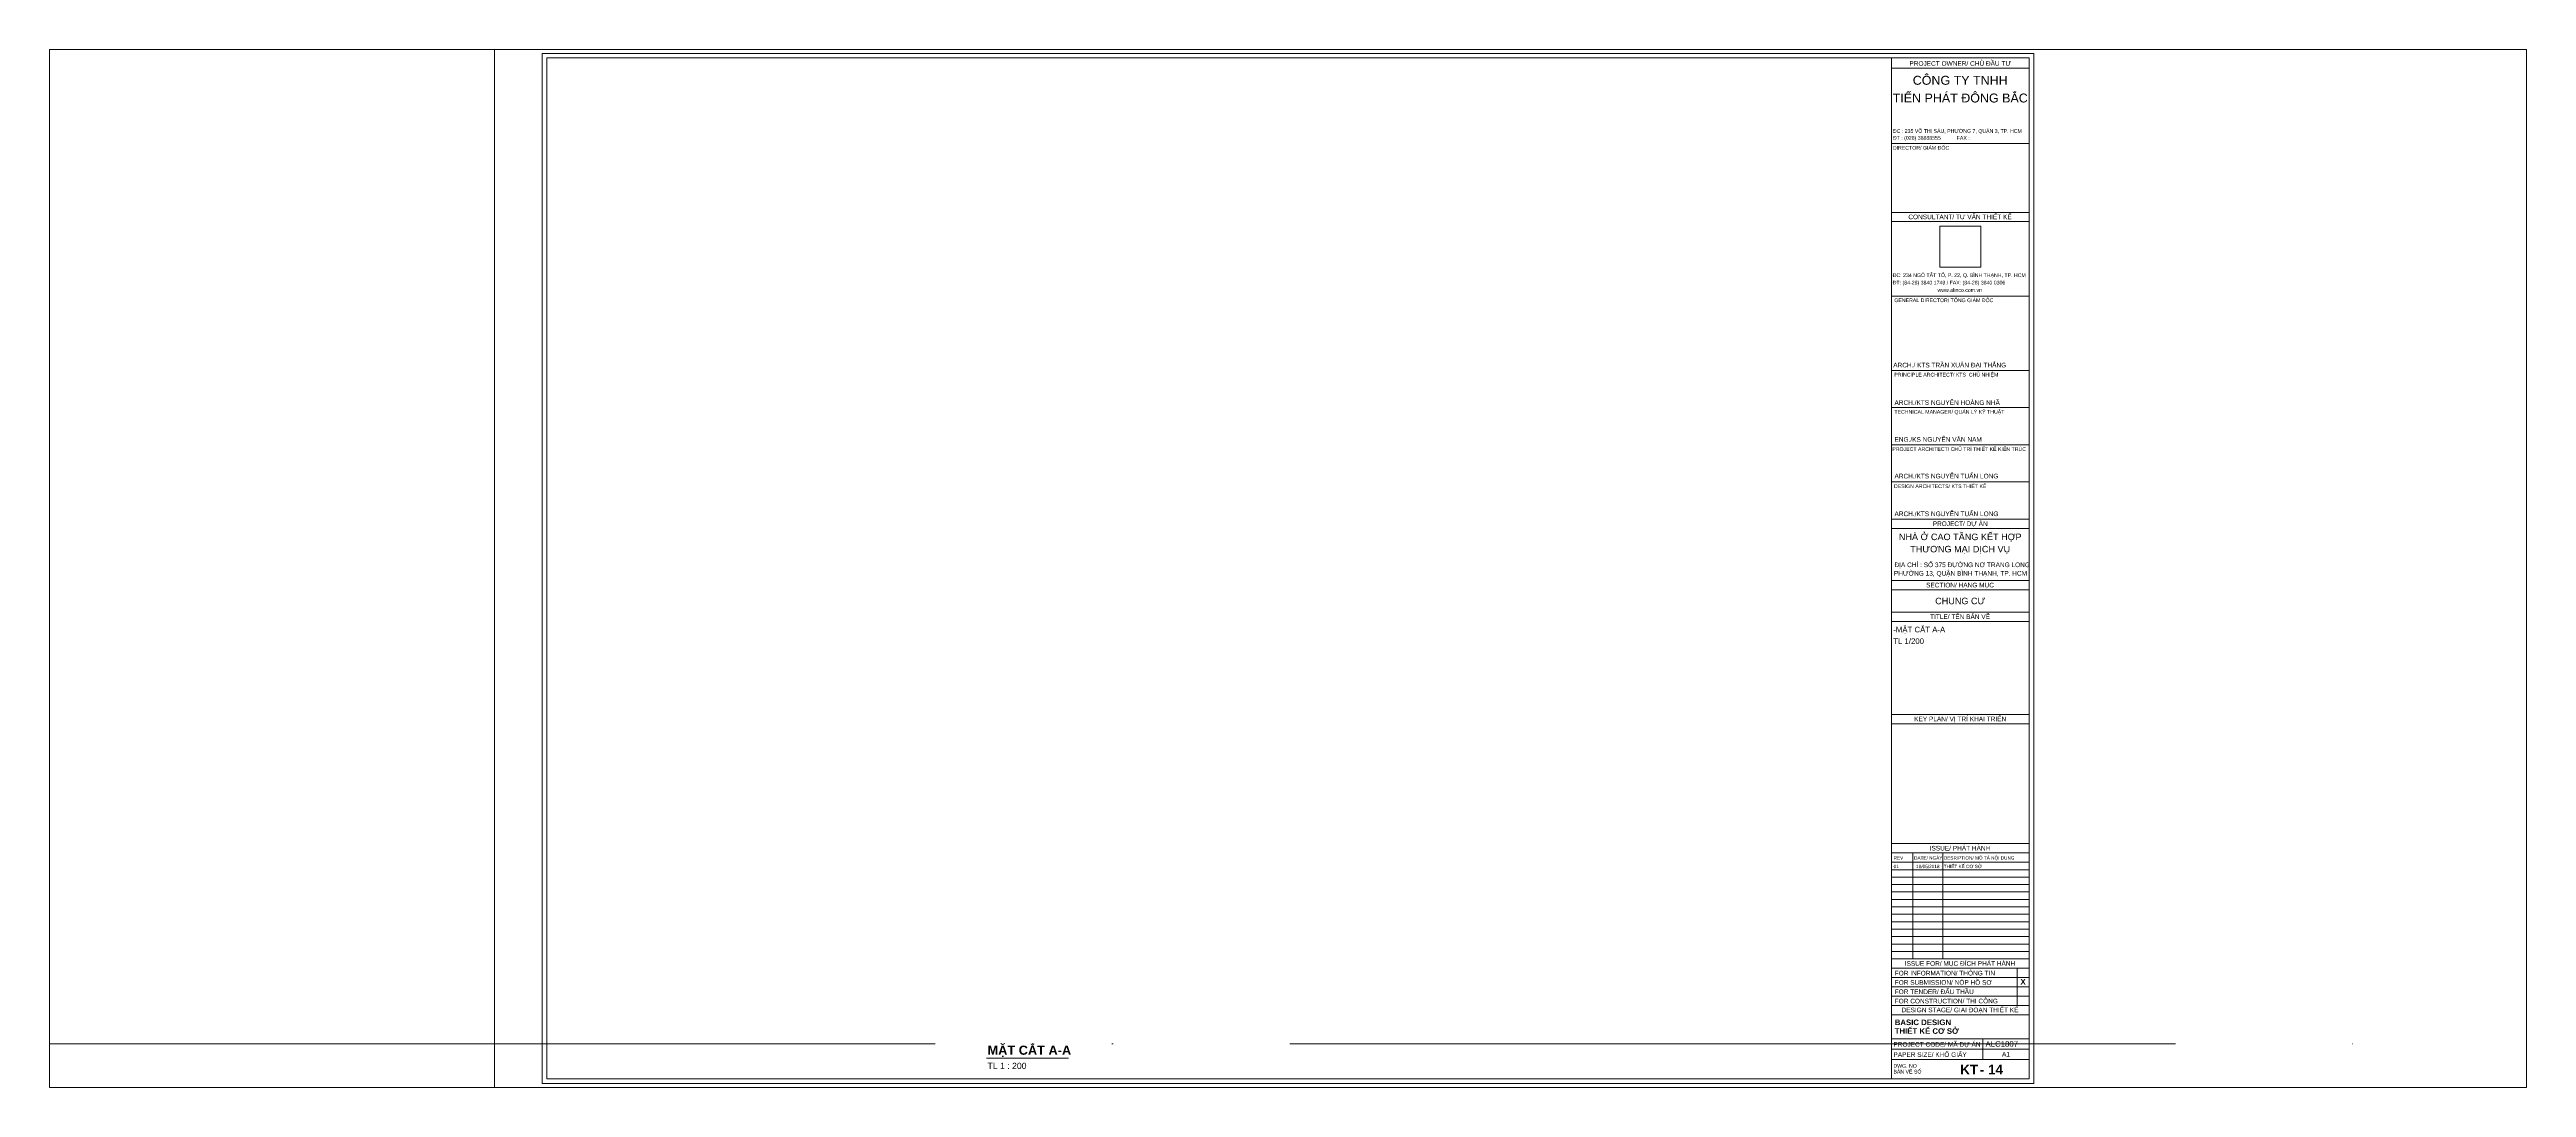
# Paper-space layout 'Layout1' of a CAD drawing. Header units: millimetres. Extents: x -251 to 1147, y -25 to 561.
# The model-space entities are those that its viewports show. They can reach past a viewport. Long polylines and large blocks are cut down to what shows.
import ezdxf

# ---------------------------------------------------------------- set-up
doc = ezdxf.new("R2010")
doc.units = ezdxf.units.MM
doc.linetypes.add('Grid Line', pattern=[14, 10, -2, 0, -2])
doc.layers.add('G-ANNO-NPLT', color=7, linetype='Continuous', plot=False)
for name, color, linetype, lineweight in [('G-ANNO-TTLB', 6, 'Continuous', 5), ('G-ANNO-TTLB-MEDM', 33, 'Continuous', 9), ('G-ANNO-TTLB-THIN', 151, 'Continuous', 5), ('NET CAT', 3, 'Continuous', 5), ('NET-THAY', 2, 'Continuous', 15), ('TRUC', 225, 'Continuous', 5)]:
    doc.layers.add(name, color=color, linetype=linetype, lineweight=lineweight)
doc.styles.add('Arial_1', font='arial_1.ttf', dxfattribs={"height": 2.5})
doc.styles.add('Arial_2', font='arial_1.ttf', dxfattribs={"height": 2})
doc.styles.add('Arial_3', font='arial_1.ttf', dxfattribs={"height": 1.8})
doc.styles.add('Arial_4', font='arial_1.ttf', dxfattribs={"height": 2.5})
doc.styles.add('Arial_5', font='arial_1.ttf', dxfattribs={"height": 4.8})
doc.styles.add('Arial_6', font='arial_1.ttf', dxfattribs={"height": 2})
doc.styles.add('Arial_7', font='arial_1.ttf', dxfattribs={"height": 3.5})
doc.styles.add('Arial_8', font='arial_1.ttf', dxfattribs={"height": 3})
doc.styles.add('Arial_9', font='arial_1.ttf', dxfattribs={"height": 1.8})
doc.styles.add('Arial_B_1', font='arialbd_1.ttf', dxfattribs={"height": 3})
doc.styles.add('Arial_B_2', font='arialbd_1.ttf', dxfattribs={"height": 5.15873})
picture_1 = doc.add_image_def('image1.jpg', size_in_pixel=(598, 599))

# ---------------------------------------------------------------- blocks, each defined once
blk = doc.blocks.new('KT-A1 - KT-A1-1017761--MẶT CẮT A-A')
at = {"layer": 'G-ANNO-TTLB-MEDM'}
for p, q in [((28, 553.5), (28, 4.5)), ((825, 553.5), (28, 553.5)), ((751, 553.5), (751, 4.5)), ((825, 4.5), (825, 553.5)), ((28, 4.5), (825, 4.5))]:
    blk.add_line(p, q, dxfattribs=at)
at = {"layer": 'G-ANNO-TTLB-THIN'}
for p, q in [((827.5, 556), (25.5, 556)), ((25.5, 556), (25.5, 2)), ((825, 548), (751, 548)), ((827.5, 2), (827.5, 556)), ((825, 507.5), (751, 507.5)), ((825, 470.5), (751, 470.5)), ((825, 465.5), (751, 465.5)), ((825, 425.5), (751, 425.5)), ((825, 385.5), (751, 385.5)), ((825, 365.5), (751, 365.5)), ((825, 345.5), (751, 345.5)), ((825, 325.5), (751, 325.5)), ((825, 305.5), (751, 305.5)), ((825, 300.5), (751, 300.5)), ((825, 272.5), (751, 272.5)), ((825, 267.5), (751, 267.5)), ((825, 255.5), (751, 255.5)), ((825, 250.5), (751, 250.5)), ((825, 200.5), (751, 200.5)), ((825, 195.5), (751, 195.5)), ((825, 131), (751, 131)), ((825, 126), (751, 126)), ((825, 121), (751, 121)), ((762.5, 69), (762.5, 126)), ((778.5, 69), (778.5, 126)), ((825, 117), (751, 117)), ((825, 113), (751, 113)), ((825, 109), (751, 109)), ((825, 105), (751, 105)), ((825, 101), (751, 101)), ((825, 97), (751, 97)), ((825, 93), (751, 93)), ((825, 89), (751, 89)), ((825, 85), (751, 85)), ((825, 81), (751, 81)), ((825, 77), (751, 77)), ((825, 73), (751, 73)), ((825, 69), (751, 69)), ((825, 64), (751, 64)), ((825, 59), (751, 59)), ((825, 54), (751, 54)), ((818.5, 44), (818.5, 64)), ((825, 49), (751, 49)), ((825, 44), (751, 44)), ((825, 39), (751, 39)), ((825, 26), (751, 26)), ((825, 20.5), (751, 20.5)), ((825, 15), (751, 15)), ((800, 26), (800, 15)), ((25.5, 2), (827.5, 2))]:
    blk.add_line(p, q, dxfattribs=at)
at = {"layer": 'G-ANNO-TTLB', "line_spacing_factor": 0.936439}
for s, insert, char_height, width, attachment_point, style in [('\\pt12.7,25.4,38.1,50.8,63.5,76.2,88.9,101.6,114.3,127,139.7,152.4,165.1,177.8,190.5,203.2,215.9,228.6,241.3,254,266.7,279.4,292.1,304.8,317.5,330.2,342.9,355.6,368.3,381,393.7,406.4;PROJECT OWNER/ CHỦ {\\fArial|b0|i0|c238|p34;ĐẦU T}Ư', (787.9, 551.8), 2.5, 72.23, 2, 'Arial_1'), ('\\pt12,24,36,48,60,72,84,96,108,120,132,144,156,168,180,192,204,216,228,240,252,264,276,288,300,312,324,336,348,360,372,384;DIRECTOR/ GIÁM {\\fArial|b0|i0|c238|p34;ĐỐC}', (751.7, 506.2), 2, 30.89, 1, 'Arial_2'), ('\\pt12.7,25.4,38.1,50.8,63.5,76.2,88.9,101.6,114.3,127,139.7,152.4,165.1,177.8,190.5,203.2,215.9,228.6,241.3,254,266.7,279.4,292.1,304.8,317.5,330.2,342.9,355.6,368.3,381,393.7,406.4;CONSULTANT/ T{\\fArial|b0|i0|c163|p34;Ư VẤN THIẾT KẾ}', (787.8, 469.3), 2.5, 72.36, 2, 'Arial_1'), ('\\pt12,24,36,48,60,72,84,96,108,120,132,144,156,168,180,192,204,216,228,240,252,264,276,288,300,312,324,336,348,360,372,384;{\\fArial|b0|i0|c238|p34;ĐC: 234 NGÔ TẤT TỐ, P. 22, Q. B}ÌNH THẠNH, TP. HCM', (751.6, 437.7), 2, 72.89, 1, 'Arial_2'), ('\\pt12,24,36,48,60,72,84,96,108,120,132,144,156,168,180,192,204,216,228,240,252,264,276,288,300,312,324,336,348,360,372,384;{\\fArial|b0|i0|c238|p34;ĐT: (84-28) 3840 1749 / FAX: (84-28) 3840 0306}', (751.6, 433.7), 2, 72.89, 1, 'Arial_2'), ('\\pt12,24,36,48,60,72,84,96,108,120,132,144,156,168,180,192,204,216,228,240,252,264,276,288,300,312,324,336,348,360,372,384;{\\fArial|b0|i0|c238|p34;www.alinco.com.vn}', (775.7, 429.7), 2, 24.61, 1, 'Arial_2'), ('\\pt12,24,36,48,60,72,84,96,108,120,132,144,156,168,180,192,204,216,228,240,252,264,276,288,300,312,324,336,348,360,372,384;GENERAL DIRECTOR/ TỔNG GIÁM {\\fArial|b0|i0|c238|p34;ĐỐC}', (752.5, 424.2), 2, 71.44, 1, 'Arial_2'), ('\\pt12.7,25.4,38.1,50.8,63.5,76.2,88.9,101.6,114.3,127,139.7,152.4,165.1,177.8,190.5,203.2,215.9,228.6,241.3,254,266.7,279.4,292.1,304.8,317.5,330.2,342.9,355.6,368.3,381,393.7,406.4;ARCH./ KTS TRẦN XUÂN {\\fArial|b0|i0|c238|p34;ĐẠI THẮNG}', (751.9, 389.6), 2.5, 72.03, 1, 'Arial_1'), ('\\pt12,24,36,48,60,72,84,96,108,120,132,144,156,168,180,192,204,216,228,240,252,264,276,288,300,312,324,336,348,360,372,384;PRINCIPLE ARCHITECT/ KTS  CHỦ NHIỆM', (752.5, 384.2), 2, 71.44, 1, 'Arial_2'), ('\\pt12,24,36,48,60,72,84,96,108,120,132,144,156,168,180,192,204,216,228,240,252,264,276,288,300,312,324,336,348,360,372,384;TECHNICAL MANAGER/ QUẢN LÝ KỸ THUẬT', (752.5, 364.2), 2, 71.24, 1, 'Arial_2'), ('\\pt12,24,36,48,60,72,84,96,108,120,132,144,156,168,180,192,204,216,228,240,252,264,276,288,300,312,324,336,348,360,372,384;PROJECT ARCHITECT/ CHỦ TRÌ THIẾT KẾ KIẾN TRÚC', (751.4, 344.2), 2, 75.21, 1, 'Arial_2'), ('\\pt12,24,36,48,60,72,84,96,108,120,132,144,156,168,180,192,204,216,228,240,252,264,276,288,300,312,324,336,348,360,372,384;DESIGN ARCHITECTS/ KTS THIẾT KẾ', (752.3, 324.2), 2, 71.24, 1, 'Arial_2'), ('\\pt12.7,25.4,38.1,50.8,63.5,76.2,88.9,101.6,114.3,127,139.7,152.4,165.1,177.8,190.5,203.2,215.9,228.6,241.3,254,266.7,279.4,292.1,304.8,317.5,330.2,342.9,355.6,368.3,381,393.7,406.4;PROJECT/ DỰ ÁN', (787.9, 304.3), 2.5, 72.36, 2, 'Arial_1'), ('\\pt12.7,25.4,38.1,50.8,63.5,76.2,88.9,101.6,114.3,127,139.7,152.4,165.1,177.8,190.5,203.2,215.9,228.6,241.3,254,266.7,279.4,292.1,304.8,317.5,330.2,342.9,355.6,368.3,381,393.7,406.4;SECTION/ HẠNG MỤC', (787.8, 271.3), 2.5, 72.36, 2, 'Arial_1'), ('\\pt12.7,25.4,38.1,50.8,63.5,76.2,88.9,101.6,114.3,127,139.7,152.4,165.1,177.8,190.5,203.2,215.9,228.6,241.3,254,266.7,279.4,292.1,304.8,317.5,330.2,342.9,355.6,368.3,381,393.7,406.4;TITLE/ TÊN BẢN VẼ', (787.8, 254.3), 2.5, 72.36, 2, 'Arial_1'), ('\\pt12.7,25.4,38.1,50.8,63.5,76.2,88.9,101.6,114.3,127,139.7,152.4,165.1,177.8,190.5,203.2,215.9,228.6,241.3,254,266.7,279.4,292.1,304.8,317.5,330.2,342.9,355.6,368.3,381,393.7,406.4;KEY PLAN/ VỊ TRÍ KHAI TRIỂN', (787.9, 199.3), 2.5, 72.36, 2, 'Arial_1'), ('\\pt12.70001,25.4,38.10001,50.8,63.5,76.19999,88.9,101.59999,114.3,127.00001,139.7,152.40001,165.1,177.8,190.49999,203.2,215.89999,228.6,241.30001,254,266.70001,279.4,292.1,304.79999,317.5,330.19999,342.9,355.60001,368.3,381.00001,393.7,406.4;REV', (752.1, 124.2), 1.8, 9.39, 1, 'Arial_3'), ('\\pt12.7,25.4,38.1,50.8,63.5,76.2,88.9,101.6,114.3,127,139.7,152.4,165.1,177.8,190.5,203.2,215.9,228.6,241.3,254,266.7,279.4,292.1,304.8,317.5,330.2,342.9,355.6,368.3,381,393.7,406.4;DATE/ NGÀY', (763.1, 124.2), 1.8, 15.21, 1, 'Arial_3'), ('\\pt12.7,25.4,38.1,50.8,63.5,76.2,88.9,101.6,114.3,127,139.7,152.4,165.1,177.8,190.5,203.2,215.9,228.6,241.3,254,266.7,279.4,292.1,304.8,317.5,330.2,342.9,355.6,368.3,381,393.7,406.4;ISSUE/ PHÁT HÀNH', (787.8, 129.8), 2.5, 72.36, 2, 'Arial_1'), ('\\pt12.7,25.4,38.1,50.8,63.5,76.2,88.9,101.6,114.3,127,139.7,152.4,165.1,177.8,190.5,203.2,215.9,228.6,241.3,254,266.7,279.4,292.1,304.8,317.5,330.2,342.9,355.6,368.3,381,393.7,406.4;DESRIPTION/ MÔ TẢ NỘI DUNG', (779.1, 124.2), 1.8, 44.91, 1, 'Arial_3'), ('\\pt12.7,25.4,38.1,50.8,63.5,76.2,88.9,101.6,114.3,127,139.7,152.4,165.1,177.8,190.5,203.2,215.9,228.6,241.3,254,266.7,279.4,292.1,304.8,317.5,330.2,342.9,355.6,368.3,381,393.7,406.4;ISSUE FOR/ MỤC {\\fArial|b0|i0|c238|p34;ĐÍCH PHÁT H}ÀNH', (787.8, 67.8), 2.5, 72.36, 2, 'Arial_1'), ('\\pt12.7,25.4,38.1,50.8,63.5,76.2,88.9,101.6,114.3,127,139.7,152.4,165.1,177.8,190.5,203.2,215.9,228.6,241.3,254,266.7,279.4,292.1,304.8,317.5,330.2,342.9,355.6,368.3,381,393.7,406.4;FOR INFORMATION/ THÔNG TIN', (752.7, 62.6), 2.5, 54.77, 1, 'Arial_1'), ('\\pt12.7,25.4,38.1,50.8,63.5,76.2,88.9,101.6,114.3,127,139.7,152.4,165.1,177.8,190.5,203.2,215.9,228.6,241.3,254,266.7,279.4,292.1,304.8,317.5,330.2,342.9,355.6,368.3,381,393.7,406.4;FOR SUBMISSION/ NỘP HỒ S{\\fArial|b0|i0|c163|p34;Ơ}', (752.7, 57.6), 2.5, 53.38, 1, 'Arial_1'), ('\\pt12.7,25.4,38.1,50.8,63.5,76.2,88.9,101.6,114.3,127,139.7,152.4,165.1,177.8,190.5,203.2,215.9,228.6,241.3,254,266.7,279.4,292.1,304.8,317.5,330.2,342.9,355.6,368.3,381,393.7,406.4;FOR TENDER/ {\\fArial|b0|i0|c238|p34;ĐẤU THẦU}', (752.7, 52.6), 2.5, 43.66, 1, 'Arial_1'), ('\\pt12.69999,25.40001,38.1,50.79999,63.50001,76.2,88.89999,101.60001,114.3,126.99999,139.70001,152.4,165.09999,177.80001,190.5,203.19999,215.90001,228.6,241.29999,254.00001,266.7,279.39999,292.10001,304.8,317.49999,330.20001,342.9,355.59999,368.30001,381,393.69999,406.40001;X', (820.3, 58.2), 3, 2.939, 1, 'Arial_B_1'), ('\\pt12.7,25.4,38.1,50.8,63.5,76.2,88.9,101.6,114.3,127,139.7,152.4,165.1,177.8,190.5,203.2,215.9,228.6,241.3,254,266.7,279.4,292.1,304.8,317.5,330.2,342.9,355.6,368.3,381,393.7,406.4;FOR CONSTRUCTION/ THI CÔNG', (752.7, 47.6), 2.5, 56.09, 1, 'Arial_1'), ('\\pt12.7,25.4,38.1,50.8,63.5,76.2,88.9,101.6,114.3,127,139.7,152.4,165.1,177.8,190.5,203.2,215.9,228.6,241.3,254,266.7,279.4,292.1,304.8,317.5,330.2,342.9,355.6,368.3,381,393.7,406.4;DESIGN STAGE/ GIAI {\\fArial|b0|i0|c238|p34;ĐOẠN THIẾT KẾ}', (787.8, 42.8), 2.5, 72.36, 2, 'Arial_1'), ('\\pt12.7,25.4,38.1,50.8,63.5,76.2,88.9,101.6,114.3,127,139.7,152.4,165.1,177.8,190.5,203.2,215.9,228.6,241.3,254,266.7,279.4,292.1,304.8,317.5,330.2,342.9,355.6,368.3,381,393.7,406.4;BASIC DESIGN THIẾT KẾ C{\\fArial|b1|i0|c163|p34;Ơ SỞ}', (752.7, 36.4), 3, 35.46, 1, 'Arial_B_1'), ('\\pt12.7,25.4,38.1,50.8,63.5,76.2,88.9,101.6,114.3,127,139.7,152.4,165.1,177.8,190.5,203.2,215.9,228.6,241.3,254,266.7,279.4,292.1,304.8,317.5,330.2,342.9,355.6,368.3,381,393.7,406.4;PROJECT CODE/ MÃ DỰ ÁN', (752, 24.3), 2.5, 46.96, 1, 'Arial_1'), ('\\pt12.7,25.4,38.1,50.8,63.5,76.2,88.9,101.6,114.3,127,139.7,152.4,165.1,177.8,190.5,203.2,215.9,228.6,241.3,254,266.7,279.4,292.1,304.8,317.5,330.2,342.9,355.6,368.3,381,393.7,406.4;PAPER SIZE/ KHỔ GIẤY', (752, 18.8), 2.5, 46.96, 1, 'Arial_1'), ('\\pt12.7,25.4,38.1,50.8,63.5,76.2,88.9,101.6,114.3,127,139.7,152.4,165.1,177.8,190.5,203.2,215.9,228.6,241.3,254,266.7,279.4,292.1,304.8,317.5,330.2,342.9,355.6,368.3,381,393.7,406.4;A1', (812.5, 19), 2.5, 23.02, 2, 'Arial_1'), ('\\pt12,24,36,48,60,72,84,96,108,120,132,144,156,168,180,192,204,216,228,240,252,264,276,288,300,312,324,336,348,360,372,384;DWG. NO BẢN VẼ SỐ', (752, 12.5), 2, 16.14, 1, 'Arial_2')]:
    blk.add_mtext(s, dxfattribs=dict(at, insert=insert, char_height=char_height, width=width, attachment_point=attachment_point, style=style))
at = {"layer": 'G-ANNO-TTLB'}
image = blk.add_image(picture_1, insert=(777, 441), size_in_units=(21.9, 22), dxfattribs=at)
image.dxf.flags = 7
blk = doc.blocks.new('ALC1807-ASCENT PLAZA-TANG 1_2_rvt-1-MẶT CẮT A-A')
at = {"layer": 'NET-THAY', "color": 250}
blk.add_line((-382.3, 0), (-1.4, 0), dxfattribs=at)

msp = doc.modelspace()

# ---------------------------------------------------------------- linework, layer by layer
at = {"layer": 'NET CAT'}
msp.add_line((-0.1, 4850), (-0.1, -50), dxfattribs=at)
at = {"layer": 'TRUC', "linetype": 'Grid Line', "ltscale": 50}
for p, q in [((-0.1, -12136), (-0.1, 93540.4)), ((-4939.7, 0), (51521, 0))]:
    msp.add_line(p, q, dxfattribs=at)

# ---------------------------------------------------------------- block references
at = {"lineweight": 5}
msp.add_blockref('ALC1807-ASCENT PLAZA-TANG 1_2_rvt-1-MẶT CẮT A-A', (0, 0), dxfattribs=at)

psp = doc.layouts.get("Layout1")

# ---------------------------------------------------------------- block references
at = {"layer": 'G-ANNO-TTLB', "xscale": 1.05, "yscale": 1.05, "zscale": 1.05}
psp.add_blockref('KT-A1 - KT-A1-1017761--MẶT CẮT A-A', (0, -24.5), dxfattribs=at)

# ---------------------------------------------------------------- texts
at = {"layer": 'G-ANNO-TTLB', "line_spacing_factor": 0.941778}
for s, insert, char_height, width, attachment_point, style in [('CÔNG TY TNHH', (827.3, 546.6), 5.04, 63.741, 2, 'Arial_5'), ('TIẾN PHÁT ĐÔNG BẮC', (827.3, 536.6), 5.04, 91.014, 2, 'Arial_5'), ('ĐC : 235 VÕ THỊ SÁU, PHƯỜNG 7, QUẬN 3, TP. HCM', (789.3, 516.5), 2.1, 86.949, 1, 'Arial_6'), ('ĐT : (028) 38888555           FAX :', (789.3, 512.6), 2.1, 51.882, 1, 'Arial_6'), ('ARCH./KTS NGUYỄN HOÀNG NHÃ', (790.2, 363.4), 2.625, 70.896, 1, 'Arial_4'), ('ENG./KS NGUYỄN VĂN NAM', (790.2, 342.6), 2.625, 58.78, 1, 'Arial_4'), ('ARCH./KTS NGUYỄN TUẤN LONG', (790.2, 321.9), 2.625, 69.932, 1, 'Arial_4'), ('ARCH./KTS NGUYỄN TUẤN LONG', (790.2, 300.6), 2.625, 69.932, 1, 'Arial_4'), ('NHÀ Ở CAO TẦNG KẾT HỢP', (827.3, 288.1), 3.675, 82.694, 2, 'Arial_7'), ('THƯƠNG MẠI DỊCH VỤ', (827.3, 281.2), 3.675, 67.262, 2, 'Arial_7'), ('ĐỊA CHỈ : SỐ 375 ĐƯỜNG NƠ TRANG LONG', (790.2, 271.8), 2.625, 91.272, 1, 'Arial_4'), ('PHƯỜNG 13, QUẬN BÌNH THẠNH, TP. HCM', (789.9, 267), 2.625, 89.633, 1, 'Arial_4'), ('CHUNG CƯ', (827.3, 251.9), 3.67, 33.744, 2, 'Arial_7'), ('TL 1/200', (789.5, 229), 3.15, 20.785, 1, 'Arial_8'), ('-MẶT CẮT A-A', (789.5, 235.5), 3.15, 34.977, 1, 'Arial_8'), ('01', (789.7, 101.1), 1.89, 3.517, 1, 'Arial_9'), ('18/05/2018', (809, 101.1), 1.89, 15.827, 2, 'Arial_9'), ('THIẾT KẾ CƠ SỞ', (818, 101.1), 1.89, 25.73, 1, 'Arial_9'), ('ALC1807', (841.6, 1.5), 3.15, 21.942, 1, 'Arial_8'), ('TL 1 : 200', (278.2, -10.7), 3.5, 26.352, 1, 'Arial_7'), ('KT', (827.3, -11.8), 5.42, 11.762, 1, 'Arial_B_2'), ('- 14', (838.4, -11.8), 5.42, 15.169, 1, 'Arial_B_2')]:
    psp.add_mtext(s, dxfattribs=dict(at, insert=insert, char_height=char_height, width=width, attachment_point=attachment_point, style=style))

# ---------------------------------------------------------------- viewports
at = {"layer": '0'}
psp.add_viewport(center=(447.8, 268.4), size=(1398.2, 586.1), view_center_point=(447.8, 268.4), view_height=586.1, dxfattribs=at)

# ---------------------------------------------------------------- next in the draw order: texts
at = {"layer": 'G-ANNO-TTLB', "lineweight": 30, "insert": (276.2, -1), "char_height": 5.159, "width": 56.624, "attachment_point": 1, "line_spacing_factor": 0.941778, "style": 'Arial_B_2', "bg_fill": 3, "box_fill_scale": 1.25, "bg_fill_color": 256, "bg_fill_true_color": 13158600, "bg_fill_transparency": 0}
psp.add_mtext(' MẶT CẮT A-A', dxfattribs=at)

# ---------------------------------------------------------------- next in the draw order: linework, layer by layer
at = {"layer": 'G-ANNO-NPLT', "lineweight": 5}
psp.add_line((277.7, -8), (324, -8), dxfattribs=at)

doc.saveas('drawing.dxf')
